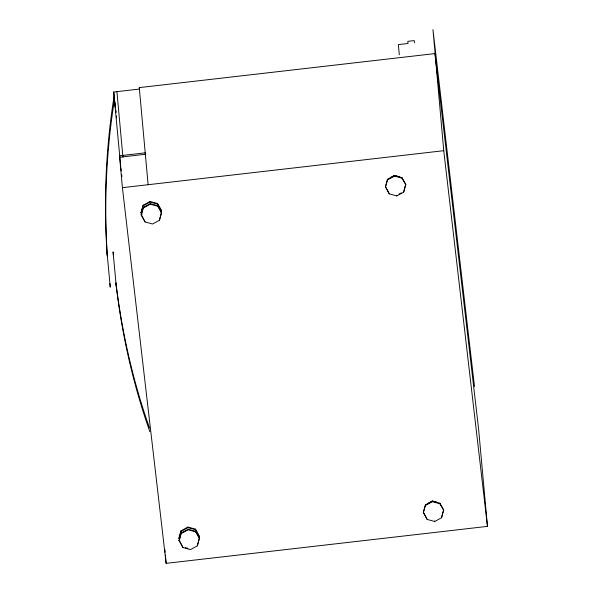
<?xml version="1.0" encoding="UTF-8"?>
<svg xmlns="http://www.w3.org/2000/svg" width="593" height="593" viewBox="0 0 593 593"><rect width="100%" height="100%" fill="white"/><g stroke="black" fill="none" stroke-linecap="round" stroke-linejoin="round"><path stroke-width="0.89" d="M114.138 95.873C105.925 147.546 103.523 200.1 107.014 252.307L107.348 255.931C103.849 203.725 106.251 151.171 114.471 99.498L114.219 96.778M141.905 214.584L141.015 212.561L143.18 205.208L150.029 201.479L157.56 203.555L161.355 210.219L160.918 212.39M141.06 213.102L143.18 205.208M141.208 214.733L143.373 207.38L150.229 203.651L157.76 205.727L161.548 212.39L159.435 220.285L152.586 224.013L145.055 221.938L141.208 214.733L145.055 221.938M141.26 215.274L143.373 207.38M161.548 212.39L159.435 220.285M195.445 529.141L199.285 536.354L195.445 529.141L187.914 527.066L181.058 530.802L178.901 538.147L179.79 540.171M178.945 538.689L181.058 530.802M179.093 540.319L181.258 532.974L188.114 529.245L195.638 531.321L199.433 537.977L197.321 545.871L190.464 549.6L182.94 547.524L179.093 540.319L182.94 547.524M179.145 540.868L181.258 532.974M199.433 537.977L197.321 545.871M385.428 186.632L387.592 179.279L394.449 175.55L401.972 177.626L405.768 184.29L403.655 192.184L396.799 195.912L389.275 193.837L385.428 186.632L389.275 193.837M385.48 187.173L387.592 179.279M405.768 184.29L403.655 192.184M423.313 512.219L425.477 504.873L432.327 501.144L439.858 503.212L443.653 509.876L441.54 517.771L434.684 521.499L427.153 519.424L423.313 512.219L427.153 519.424M423.365 512.76L425.477 504.873M443.653 509.876L441.54 517.771M143.224 205.756L150.081 202.02L157.612 204.096L161.4 210.76M143.424 207.928L150.281 204.2L157.805 206.275L161.6 212.931M390.194 177.752L394.523 175.395L399.282 176.707M387.644 179.827L394.493 176.091L402.024 178.167L405.82 184.831M399.037 194.126L401.32 192.881M181.11 531.343L187.966 527.614L195.49 529.69M181.31 533.515L188.159 529.786L195.69 531.862L199.485 538.526M428.079 503.338L432.408 500.981L437.167 502.293M425.529 505.414L432.379 501.685L439.91 503.761L443.705 510.425M148.117 184.712L139.281 87.608L434.914 53.592L478.625 429.273L487.468 526.376L166.129 563.35L122.41 187.67L119.645 157.234L145.352 154.276M120.713 166.418L113.708 92.019L139.414 89.061M119.512 155.789L145.218 152.831L145.433 154.662M122.41 187.67L443.749 150.696L432.972 29.65L474.504 386.547M185.401 547.673L187.907 548.369M141.015 212.561L141.853 214.036M149.54 428.094C132.943 381.129 121.928 332.28 115.946 282.846L116.28 286.471C122.262 335.897 133.277 384.753 149.866 431.719M443.749 150.696L487.468 526.376M139.281 87.608L139.496 89.447M122.936 157.256L116.925 91.648M113.708 92.019L114.138 95.688M114.471 99.498L115.324 106.829M115.642 109.572L115.961 112.322M114.301 98.542L115.368 107.726M115.583 109.564L115.902 112.314M116.332 115.991L116.547 117.829M120.898 167.73L121.246 171.014M121.676 174.69L121.891 176.521M116.28 286.471L113.07 251.877L113.396 255.501M107.014 252.307L110.254 287.16L109.92 283.543M414.448 42.77L414.248 40.591L407.821 41.332L408.021 43.504L398.385 44.616L399.304 54.764M439.858 503.212L439.91 503.761M434.632 520.958L434.684 521.499M432.327 501.144L432.379 501.685M401.972 177.626L402.024 178.167M396.754 195.364L396.799 195.912M394.449 175.55L394.493 176.091M195.638 531.321L195.69 531.862M187.914 527.066L187.966 527.614M188.114 529.245L188.159 529.786M157.56 203.555L157.612 204.096M157.76 205.727L157.805 206.275M150.029 201.479L150.081 202.02M150.229 203.651L150.281 204.2M164.869 549.518L165.121 552.283M165.373 555.048L166.129 563.35"/></g></svg>
